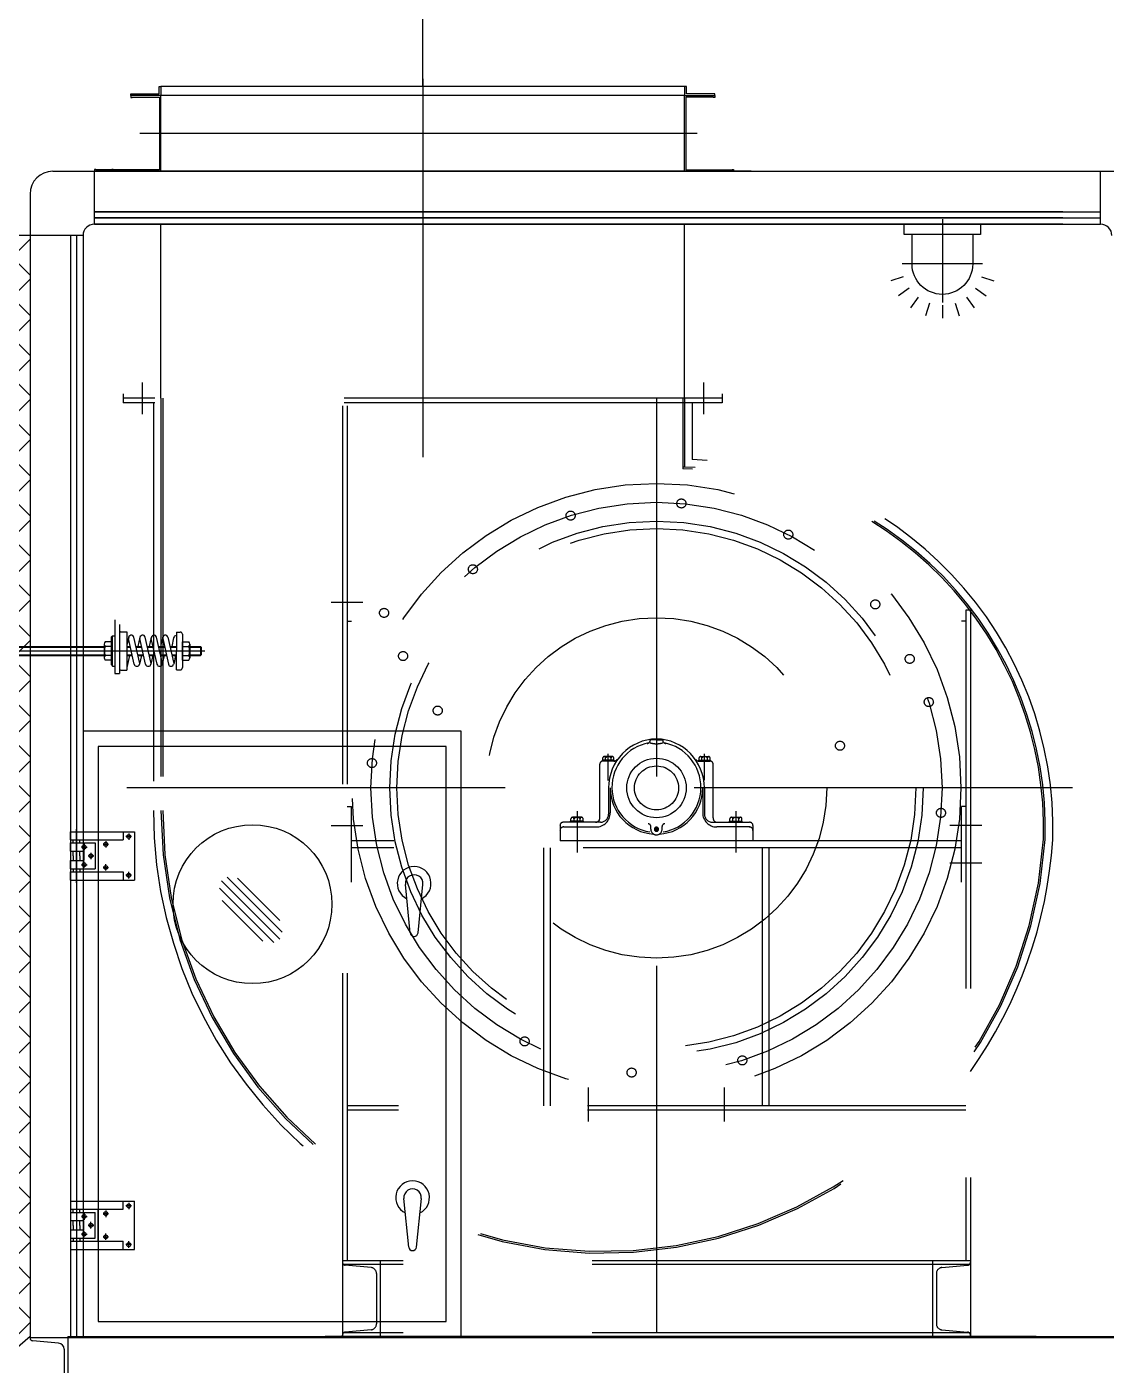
# Model space of a CAD drawing. Header units: millimetres. Extents: x -86 to 11742, y 5229 to 11464.
# Drawn here: x 8657.87 to 8676.28, y 5397.24 to 5420.06 of the extents above; entities that cross this region are included whole.
import ezdxf
from ezdxf.lldxf.tags import DXFTag

# ---------------------------------------------------------------- set-up
doc = ezdxf.new("R2010")
doc.units = ezdxf.units.MM
doc.header["$LTSCALE"] = 5
doc.linetypes.add('HIDDENX2', pattern=[0.75, 0.5, -0.25])
doc.layers.add('2', color=2, linetype='CONTINUOUS')
doc.layers.add('NARA', color=8, linetype='CONTINUOUS')
tags = doc.linetypes.add('H2', pattern=[1, 0.6, -0.4]).pattern_tags.tags
tags[6:7] = [DXFTag(74, 4), DXFTag(75, 0), DXFTag(340, '0'), DXFTag(46, 1.0), DXFTag(50, 0.0), DXFTag(44, 0.0), DXFTag(45, 0.0)]
tags[4:5] = [DXFTag(74, 4), DXFTag(75, 0), DXFTag(340, '0'), DXFTag(46, 1.0), DXFTag(50, 0.0), DXFTag(44, 0.0), DXFTag(45, 0.0)]

# ---------------------------------------------------------------- blocks, each defined once
blk = doc.blocks.new('AHU2')
at = {"layer": '2', "lineweight": 0}
h = blk.add_hatch(dxfattribs=at)
h.set_pattern_fill('ANSI37', color=5, scale=300, style=0)
h.set_pattern_definition([(45, (-9166.483, -2604.373), (-26.5165, 26.5165), []), (135, (-9166.483, -2604.373), (-26.5165, -26.5165), [])])
h.paths.add_polyline_path([(607, 1889.9), (457, 1889.9), (457, 303), (607, 434.9)])
at = {"layer": '2', "color": 5, "linetype": 'HIDDENX2', "ltscale": 200}
for p, q in [((1126, 2096.9), (1126, 1572.8)), ((780, 1674.9), (780, 1904.9)), ((1472, 1674.9), (1472, 1904.9)), ((730, 1680.9), (730, 1668.9)), ((755, 1695.9), (755, 1653.9)), ((1497, 1695.9), (1497, 1653.9)), ((1522, 1680.9), (1522, 1668.9)), ((1522, 1674.9), (730, 1674.9)), ((1522, 1668.9), (730, 1668.9)), ((770, 1668.9), (770, 1129.9)), ((780, 1674.9), (780, 1129.9)), ((782.3, 1674.9), (782.3, 1129.9)), ((1020, 1664.9), (1020, 434.9)), ((1026, 1664.9), (1026, 534.9)), ((1435, 1674.9), (1435, 439.9)), ((1469.7, 1674.9), (1469.7, 1583.9)), ((1472, 1674.9), (1472, 1583.9)), ((1482, 1668.9), (1482, 1593.8)), ((1472, 1583.9), (1469.7, 1583.9)), ((1469.7, 1583.9), (1469.7, 1581.6)), ((1005, 1405.4), (1047, 1405.4)), ((1026, 1380.4), (1032, 1380.4)), ((1844, 1380.4), (1838, 1380.4)), ((1844, 1394.9), (1844, 534.9)), ((1850, 1394.9), (1844, 1394.9)), ((1850, 1394.9), (1850, 534.9)), ((1426.5, 1223), (1426.5, 1222.5)), ((1435, 1223.6), (1427.1, 1223.6)), ((1435, 1223.6), (1442.9, 1223.6)), ((1443.5, 1223), (1443.5, 1222.5)), ((1371.3, 1169.8), (1371.3, 1205)), ((1498.6, 1170.3), (1498.6, 1205)), ((1360.2, 1120.2), (1360.2, 1191.5)), ((1379, 1196.5), (1363.6, 1196.5)), ((1363.6, 1195.4), (1363.6, 1196.5)), ((1378.7, 1195.4), (1364, 1195.4)), ((1364.1, 1196.5), (1364.1, 1199.5)), ((1376.8, 1201.3), (1365.9, 1201.3)), ((1367.7, 1196.5), (1367.7, 1199.5)), ((1371.3, 1196.5), (1370.2, 1195.4)), ((1371.9, 1196.5), (1370.8, 1195.4)), ((1375, 1196.5), (1375, 1199.5)), ((1378.6, 1196.5), (1378.6, 1199.5)), ((1379, 1195.4), (1379, 1196.5)), ((1490.9, 1195.4), (1490.9, 1196.5)), ((1490.9, 1196.5), (1506.3, 1196.5)), ((1491.3, 1195.4), (1506, 1195.4)), ((1491.4, 1196.5), (1491.4, 1199.5)), ((1493.2, 1201.3), (1504.1, 1201.3)), ((1495, 1196.5), (1495, 1199.5)), ((1498.1, 1196.5), (1499.2, 1195.4)), ((1498.6, 1196.5), (1499.8, 1195.4)), ((1502.3, 1196.5), (1502.3, 1199.5)), ((1505.9, 1196.5), (1505.9, 1199.5)), ((1506.3, 1195.4), (1506.3, 1196.5)), ((1509.8, 1120.2), (1509.8, 1191.5)), ((1984.9, 1159.9), (727, 1159.9)), ((1371.6, 1159.9), (1371.6, 1125.2)), ((1373.9, 1159.9), (1373.9, 1134.1)), ((1496.1, 1159.9), (1496.1, 1127)), ((1498.4, 1159.9), (1498.4, 1125.2)), ((1026, 1135.4), (1032, 1135.4)), ((1032, 1035.4), (1032, 1135.4)), ((1373.9, 1134.1), (1373.9, 1127)), ((1838, 1035.4), (1838, 1135.4)), ((1844, 1135.4), (1838, 1135.4)), ((1361, 1114.6), (1312, 1114.6)), ((1321.5, 1114.6), (1321.5, 1115.8)), ((1338.5, 1115.8), (1321.5, 1115.8)), ((1322, 1115.8), (1322, 1119.1)), ((1336, 1121.1), (1324, 1121.1)), ((1326, 1115.8), (1326, 1119.1)), ((1330, 1115.8), (1328.7, 1114.6)), ((1330.6, 1115.8), (1329.3, 1114.6)), ((1330, 1129.3), (1330, 1074.6)), ((1334, 1115.8), (1334, 1119.1)), ((1337.9, 1115.8), (1337.9, 1119.1)), ((1338.5, 1114.6), (1338.5, 1115.8)), ((1509, 1114.6), (1558, 1114.6)), ((1531.5, 1115.8), (1548.5, 1115.8)), ((1531.5, 1114.6), (1531.5, 1115.8)), ((1532, 1115.8), (1532, 1119.1)), ((1534, 1121.1), (1546, 1121.1)), ((1536, 1115.8), (1536, 1119.1)), ((1539.4, 1115.8), (1540.7, 1114.6)), ((1540, 1129.3), (1540, 1074.6)), ((1540, 1115.8), (1541.3, 1114.6)), ((1544, 1115.8), (1544, 1119.1)), ((1548, 1115.8), (1548, 1119.1)), ((1548.5, 1114.6), (1548.5, 1115.8)), ((1005, 1110.4), (1047, 1110.4)), ((1307.5, 1110.1), (1307.5, 1089.9)), ((1312.5, 1108.3), (1312, 1108.3)), ((1312.5, 1108.3), (1355.2, 1108.3)), ((1427.6, 1105.3), (1427.6, 1108.9)), ((1433.4, 1106.9), (1435, 1105.3)), ((1435, 1105.3), (1433.4, 1103.7)), ((1436.6, 1106.9), (1435, 1105.3)), ((1435, 1105.3), (1436.6, 1103.7)), ((1442.4, 1105.3), (1442.4, 1108.9)), ((1557.5, 1108.3), (1514.8, 1108.3)), ((1557.5, 1108.3), (1558, 1108.3)), ((1562.5, 1110.1), (1562.5, 1089.9)), ((1865, 1110.4), (1823, 1110.4)), ((1838, 1089.9), (1032, 1089.9)), ((1838, 1080.9), (1032, 1080.9)), ((1286, 739.9), (1286, 1080.9)), ((1295, 739.9), (1295, 1080.9)), ((1562.5, 1089.9), (1307.5, 1089.9)), ((1575, 739.9), (1575, 1080.9)), ((1584, 739.9), (1584, 1080.9)), ((1865, 1060.4), (1823, 1060.4)), ((1345, 718.9), (1345, 763.9)), ((1525, 718.9), (1525, 763.9)), ((1844, 739.9), (1026, 739.9)), ((1844, 733.9), (1026, 733.9)), ((1850, 534.9), (1020, 534.9)), ((1020, 534.9), (1020, 533)), ((1070, 534.9), (1070, 434.9)), ((1800, 534.9), (1800, 434.9)), ((1850, 534.9), (1850, 533)), ((1850, 534.9), (1850, 434.9)), ((1850, 529.9), (1020, 529.9)), ((1057.7, 526), (1023.6, 529)), ((1065, 518.1), (1065, 451.7)), ((1805, 518.1), (1805, 451.7)), ((1812.3, 526), (1846.3, 529)), ((1057.7, 443.7), (1023.6, 440.7)), ((1812.3, 443.7), (1846.3, 440.7)), ((1850, 439.9), (1020, 439.9)), ((1020, 434.9), (1020, 436.7)), ((1850, 434.9), (1020, 434.9)), ((1082, 434.9), (1842, 434.9)), ((1850, 434.9), (1850, 436.7))]:
    blk.add_line(p, q, dxfattribs=at)
at = {"layer": '2'}
for p, q in [((740, 2077.4), (777.5, 2077.4)), ((740, 2074.9), (740, 2077.4)), ((780, 2074.9), (740, 2074.9)), ((780, 2074.9), (740, 2074.9)), ((740, 2074.9), (740, 2072.4)), ((740, 2072.4), (742, 2072.4)), ((742, 2072.9), (778, 2072.9)), ((742, 2072.4), (742, 2072.9)), ((777.5, 2086.9), (780, 2086.9)), ((777.5, 2077.4), (777.5, 2086.9)), ((778, 2072.9), (778, 1976.9)), ((1472, 2086.9), (780, 2086.9)), ((780, 2086.9), (780, 2074.9)), ((1472, 2074.9), (780, 2074.9)), ((780, 1974.9), (780, 2074.9)), ((1472, 2086.9), (1472, 2074.9)), ((1474.5, 2086.9), (1472, 2086.9)), ((1472, 1974.9), (1472, 2074.9)), ((1472, 2074.9), (1512, 2074.9)), ((1472, 2074.9), (1512, 2074.9)), ((1474, 2072.9), (1474, 1976.9)), ((1510, 2072.9), (1474, 2072.9)), ((1474.5, 2077.4), (1474.5, 2086.9)), ((1512, 2077.4), (1474.5, 2077.4)), ((1510, 2072.4), (1510, 2072.9)), ((1512, 2072.4), (1510, 2072.4)), ((1512, 2074.9), (1512, 2077.4)), ((1512, 2074.9), (1512, 2072.4)), ((1489, 2024.9), (752, 2024.9)), ((637, 1974.9), (2077, 1974.9)), ((694, 1977.4), (692, 1977.4)), ((692, 1977.4), (692, 1974.9)), ((692, 1904.9), (692, 1974.9)), ((692, 1904.9), (692, 1974.9)), ((694, 1976.9), (694, 1977.4)), ((755, 1976.9), (694, 1976.9)), ((717, 1977.4), (715, 1977.4)), ((715, 1977.4), (715, 1974.9)), ((715, 1974.9), (780, 1974.9)), ((717, 1976.9), (717, 1977.4)), ((778, 1976.9), (717, 1976.9)), ((1537, 1974.9), (1472, 1974.9)), ((1474, 1976.9), (1535, 1976.9)), ((1535, 1977.4), (1537, 1977.4)), ((1535, 1976.9), (1535, 1977.4)), ((1537, 1977.4), (1537, 1974.9)), ((2022, 1904.9), (2022, 1974.9)), ((692, 1904.9), (2022, 1904.9)), ((1972, 1904.9), (692, 1904.9)), ((607, 1889.9), (457, 1889.9)), ((677, 1889.9), (607, 1889.9)), ((677, 1889.9), (677, 434.9)), ((1761.3, 1835.6), (1744.7, 1830.2)), ((1864.5, 1835.6), (1881.1, 1830.2)), ((1769, 1820.5), (1754.9, 1810.2)), ((1781, 1808.5), (1770.7, 1794.3)), ((1844.8, 1808.5), (1855.1, 1794.3)), ((1856.8, 1820.5), (1870.9, 1810.2)), ((1796.1, 1800.8), (1790.7, 1784.1)), ((1812.9, 1798.1), (1812.9, 1780.6)), ((1829.7, 1800.8), (1835.1, 1784.1)), ((719.1, 1382), (719.1, 1311)), ((725.1, 1376), (725.1, 1311)), ((726.9, 1366.4), (735, 1366.4)), ((735, 1366.4), (735, 1315.6)), ((800.5, 1366), (805.5, 1366)), ((800.5, 1366), (800.5, 1341.3)), ((808.5, 1363), (808.5, 1319)), ((358.9, 1347), (705, 1347)), ((358.9, 1346), (705, 1346)), ((705, 1350), (705, 1332)), ((714.6, 1353), (706.4, 1353)), ((714.6, 1347), (706.4, 1347)), ((714.6, 1359.5), (716.1, 1361)), ((714.6, 1322.5), (714.6, 1359.5)), ((716.1, 1361), (719.1, 1361)), ((716.1, 1321), (716.1, 1361)), ((737.4, 1359.4), (735, 1348.5)), ((735, 1347), (739.6, 1347)), ((735, 1346), (739.8, 1346)), ((744.8, 1323.6), (737.3, 1357.4)), ((752, 1324.3), (744.3, 1359)), ((746.9, 1347), (754.6, 1347)), ((747.2, 1346), (754.8, 1346)), ((752.3, 1359), (749.6, 1347)), ((759.8, 1323.6), (752.3, 1357.4)), ((767, 1324.3), (759.3, 1359)), ((762, 1347), (769.6, 1347)), ((762.2, 1346), (769.8, 1346)), ((767.3, 1359), (764.6, 1347)), ((774.8, 1323.6), (767.3, 1357.4)), ((782, 1324.3), (774.3, 1359)), ((777, 1347), (784.6, 1347)), ((777.2, 1346), (784.8, 1346)), ((782.3, 1359), (779.6, 1347)), ((782.3, 1357.4), (789.8, 1323.6)), ((789.3, 1359), (797, 1324.4)), ((792, 1347), (800.5, 1347)), ((792.2, 1346), (800.5, 1346)), ((796.7, 1358.3), (794.4, 1347)), ((808.5, 1353), (816.8, 1353)), ((808.5, 1329), (808.5, 1353)), ((808.5, 1347), (816.8, 1347)), ((818.1, 1350), (818.1, 1332)), ((818.1, 1347), (832.1, 1347)), ((818.1, 1346), (833.1, 1346)), ((832.1, 1347), (833.1, 1346)), ((832.1, 1347), (832.1, 1335)), ((833.1, 1346), (833.1, 1336)), ((302.2, 1341), (838, 1341)), ((358.9, 1336), (705, 1336)), ((358.9, 1335), (705, 1335)), ((714.6, 1335), (706.4, 1335)), ((714.6, 1329), (706.4, 1329)), ((735, 1336), (742, 1336)), ((735, 1335), (742.2, 1335)), ((738.5, 1335), (735, 1319.1)), ((749.4, 1336), (757, 1336)), ((749.6, 1335), (757.2, 1335)), ((754.3, 1335), (751.8, 1323.6)), ((764.4, 1336), (772, 1336)), ((764.6, 1335), (772.3, 1335)), ((769.3, 1335), (766.8, 1323.6)), ((779.4, 1336), (787.1, 1336)), ((779.6, 1335), (787.3, 1335)), ((784.4, 1335), (781.8, 1323.6)), ((794.4, 1336), (800.5, 1336)), ((794.7, 1335), (800.5, 1335)), ((799.2, 1335), (796.9, 1323.6)), ((800.5, 1316), (800.5, 1341.3)), ((808.5, 1335), (816.8, 1335)), ((808.5, 1329), (816.8, 1329)), ((818.1, 1336), (833.1, 1336)), ((818.1, 1335), (832.1, 1335)), ((832.1, 1335), (833.1, 1336)), ((714.6, 1322.5), (716.1, 1321)), ((716.1, 1321), (719.1, 1321)), ((719.1, 1311), (725.1, 1311)), ((726.9, 1315.6), (735, 1315.6)), ((800.5, 1316), (805.5, 1316)), ((607, 434.9), (607, 433)), ((644.7, 426), (610.6, 429)), ((657, 434.9), (657, 334.9)), ((1937, 434.9), (997, 434.9)), ((652, 418.1), (652, 351.7))]:
    blk.add_line(p, q, dxfattribs=at)
at = {"layer": '2', "color": 0, "linetype": 'Continuous'}
for p, q in [((1560, 1974.9), (692, 1974.9)), ((2757, 433), (607, 433))]:
    blk.add_line(p, q, dxfattribs=at)
at = {"layer": '2', "linetype": 'Continuous'}
for p, q in [((607, 1944.9), (607, 434.9)), ((607, 1755.9), (607, 434.9)), ((607, 434.9), (457, 304.9)), ((657, 434.9), (2757, 434.9))]:
    blk.add_line(p, q, dxfattribs=at)
at = {"layer": '2', "color": 5}
for p, q in [((692, 1921.4), (2022, 1921.4)), ((1972, 1921.4), (692, 1921.4)), ((692, 1913.4), (2022, 1913.4)), ((1972, 1913.4), (692, 1913.4)), ((660.5, 1889.9), (660.5, 434.9)), ((668.5, 1889.9), (668.5, 434.9))]:
    blk.add_line(p, q, dxfattribs=at)
at = {"layer": '2', "color": 1}
for p, q in [((1812.9, 1911.8), (1812.9, 1801.4)), ((1866, 1852.4), (1759.9, 1852.4))]:
    blk.add_line(p, q, dxfattribs=at)
at = {"layer": '2', "linetype": 'ByBlock'}
for p, q in [((1177, 1234.9), (677, 1234.9)), ((677, 1234.9), (677, 434.9)), ((1177, 434.9), (1177, 1234.9)), ((1157, 1214.9), (697, 1214.9)), ((697, 1214.9), (697, 454.9)), ((1157, 454.9), (1157, 1214.9)), ((929.2, 955.5), (857.4, 1027.3)), ((937.1, 959.9), (860.1, 1037)), ((940.2, 969.2), (867.7, 1041.8)), ((937.3, 984.5), (881.2, 1040.6)), ((1109.6, 968.4), (1103.2, 1032.4)), ((1119.9, 968.4), (1126.3, 1032.4)), ((914.9, 957.5), (861.1, 1011.3)), ((1107.5, 553.1), (1101.1, 617.2)), ((1117.8, 553.1), (1124.2, 617.2)), ((697, 454.9), (1157, 454.9)), ((677, 434.9), (1177, 434.9))]:
    blk.add_line(p, q, dxfattribs=at)
at = {"layer": '2', "color": 2, "linetype": 'ByBlock'}
for p, q in [((660.3, 1102.1), (745.1, 1102.1)), ((660.3, 1091.2), (660.3, 1102.1)), ((730.2, 1102.1), (730.2, 1091.2)), ((745.1, 1102.1), (745.1, 1038.1)), ((660.3, 1091.2), (730.2, 1091.2)), ((660.3, 1087.2), (693.2, 1087.2)), ((660.3, 1076.3), (660.3, 1087.2)), ((663.9, 1087.2), (663.9, 1091.2)), ((672.7, 1087.2), (672.7, 1091.2)), ((693.2, 1087.2), (693.2, 1053)), ((697, 1091.2), (697, 1049)), ((660.3, 1076.3), (678.2, 1076.3)), ((660.3, 1053), (660.3, 1063.9)), ((660.3, 1063.9), (678.2, 1063.9)), ((663.9, 1070.4), (663.9, 1076.3)), ((663.9, 1070.4), (663.9, 1063.9)), ((672.7, 1070.4), (672.7, 1076.3)), ((672.7, 1070.4), (672.7, 1063.9)), ((678.2, 1076.3), (678.2, 1063.9)), ((660.3, 1053), (693.2, 1053)), ((660.3, 1049), (730.2, 1049)), ((660.3, 1038.1), (660.3, 1049)), ((663.9, 1053), (663.9, 1049)), ((672.7, 1053), (672.7, 1049)), ((730.2, 1049), (730.2, 1038.1)), ((660.3, 1038.1), (745.1, 1038.1)), ((660.3, 613.9), (745.1, 613.9)), ((660.3, 613.9), (660.3, 603)), ((660.3, 603), (730.2, 603)), ((663.9, 599), (663.9, 603)), ((672.7, 599), (672.7, 603)), ((697, 560.8), (697, 603)), ((730.2, 603), (730.2, 613.9)), ((745.1, 549.9), (745.1, 613.9)), ((660.3, 599), (693.2, 599)), ((660.3, 599), (660.3, 588.1)), ((660.3, 588.1), (678.2, 588.1)), ((663.9, 581.6), (663.9, 588.1)), ((672.7, 581.6), (672.7, 588.1)), ((678.2, 575.7), (678.2, 588.1)), ((693.2, 564.8), (693.2, 599)), ((660.3, 575.7), (660.3, 564.8)), ((660.3, 575.7), (678.2, 575.7)), ((663.9, 581.6), (663.9, 575.7)), ((672.7, 581.6), (672.7, 575.7)), ((660.3, 564.8), (693.2, 564.8)), ((660.3, 560.8), (730.2, 560.8)), ((660.3, 560.8), (660.3, 549.9)), ((660.3, 549.9), (745.1, 549.9)), ((663.9, 564.8), (663.9, 560.8)), ((672.7, 564.8), (672.7, 560.8)), ((730.2, 549.9), (730.2, 560.8))]:
    blk.add_line(p, q, dxfattribs=at)
at = {"layer": '2', "color": 1, "linetype": 'ByBlock'}
for p, q in [((668.3, 1034.7), (668.3, 1105.4)), ((737.4, 1099.8), (737.4, 1091.3)), ((674.9, 1081.8), (682.3, 1081.8)), ((678.4, 1085.9), (678.4, 1077.4)), ((703.5, 1085.4), (710.9, 1085.4)), ((707, 1089.5), (707, 1081)), ((740.9, 1095.7), (733.6, 1095.7)), ((678.4, 1054.3), (678.4, 1062.8)), ((684, 1070.1), (691.3, 1070.1)), ((687.5, 1074.2), (687.5, 1065.7)), ((674.9, 1058.4), (682.3, 1058.4)), ((703.5, 1054.7), (710.9, 1054.7)), ((707, 1050.6), (707, 1059.2)), ((740.9, 1044.5), (733.6, 1044.5)), ((737.4, 1040.4), (737.4, 1048.9)), ((668.3, 617.3), (668.3, 546.6)), ((740.9, 607.5), (733.6, 607.5)), ((737.4, 611.6), (737.4, 603.1)), ((674.9, 593.6), (682.3, 593.6)), ((678.4, 597.7), (678.4, 589.2)), ((687.5, 577.8), (687.5, 586.3)), ((703.5, 597.3), (710.9, 597.3)), ((707, 601.4), (707, 592.8)), ((674.9, 570.2), (682.3, 570.2)), ((678.4, 566.1), (678.4, 574.6)), ((684, 581.9), (691.3, 581.9)), ((703.5, 566.6), (710.9, 566.6)), ((707, 562.5), (707, 571)), ((740.9, 556.3), (733.6, 556.3)), ((737.4, 552.2), (737.4, 560.7))]:
    blk.add_line(p, q, dxfattribs=at)
at = {"layer": '2', "color": 2, "linetype": 'H2'}
blk.add_lwpolyline([(1762.6, 1891.6), (1762.6, 1904.9), (1863.2, 1904.9), (1863.2, 1891.6)], close=True, dxfattribs=at)
blk.add_lwpolyline([(1853, 1891.6), (1853, 1852.4, -1), (1772.8, 1852.4), (1772.8, 1891.6)], format="xyb", dxfattribs=at)
at = {"layer": '2', "color": 5, "linetype": 'HIDDENX2', "ltscale": 200}
for points in [[(1435, 1103.7), (1433.4, 1103.7), (1433.4, 1106.9)], [(1433.4, 1106.9), (1435, 1106.9)], [(1436.6, 1106.9), (1435, 1106.9)], [(1435, 1103.7), (1436.6, 1103.7), (1436.6, 1106.9)]]:
    blk.add_lwpolyline(points, dxfattribs=at)
for centre, radius in [((1435, 1159.9), 402.5), ((1467.9, 1535.9), 6), ((1435, 1159.9), 377.5), ((1321.5, 1519.9), 6), ((1435, 1159.9), 352.5), ((1435, 1159.9), 343), ((1609.3, 1494.7), 6), ((1192.3, 1449), 6), ((1724.2, 1402.5), 6), ((1075, 1391.3), 6), ((1435, 1159.9), 225), ((1100.1, 1334.2), 6), ((1769.8, 1330.5), 6), ((1795, 1273.4), 6), ((1145.8, 1262.2), 6), ((1677.6, 1215.7), 6), ((1058.9, 1192.8), 6), ((1435, 1159.9), 39.3), ((1435, 1159.9), 29.1), ((1811.1, 1127), 6), ((1260.7, 825), 6), ((1548.5, 799.8), 6), ((1402.1, 783.8), 6)]:
    blk.add_circle(centre, radius, dxfattribs=at)
at = {"layer": '2', "color": 2, "linetype": 'ByBlock'}
for centre in [(737.4, 1095.7), (678.4, 1081.8), (707, 1085.4), (687.5, 1070.1), (678.4, 1058.4), (707, 1054.7), (737.4, 1044.5), (737.4, 607.5), (678.4, 593.6), (687.5, 581.9), (707, 597.3), (678.4, 570.2), (707, 566.6), (737.4, 556.3)]:
    blk.add_circle(centre, 2.54, dxfattribs=at)
at = {"layer": '2', "linetype": 'ByBlock'}
blk.add_circle((901, 1006.3), 105, dxfattribs=at)
at = {"layer": '2'}
for centre, radius, start, end in [((637, 1944.9), 30, 90, 180), ((692, 1889.9), 15, 90, 180), ((2022, 1889.9), 15, 0, 90), ((726.9, 1364.6), 1.78, 90, 180), ((805.5, 1363), 3, 0, 90), ((709, 1350), 3.98, 131.1242, 228.8758), ((726.4, 1339.5), 21.3, 159.396, 175.9641), ((740.8, 1358.2), 3.6, 12.5037, 192.5037), ((755.8, 1358.2), 3.6, 12.5037, 192.5037), ((770.8, 1358.2), 3.6, 12.5037, 192.5037), ((785.8, 1358.2), 3.6, 12.5037, 192.5037), ((800.3, 1357.6), 3.6, 85.5617, 168.404), ((814.2, 1350), 3.98, 311.1242, 48.8758), ((796.8, 1339.5), 21.3, 4.0359, 20.604), ((709, 1332), 3.98, 131.1242, 228.8758), ((726.4, 1342.5), 21.3, 184.0359, 200.604), ((796.8, 1342.5), 21.3, 339.396, 355.9641), ((814.2, 1332), 3.98, 311.1242, 48.8758), ((726.9, 1317.3), 1.78, 180, 270), ((748.3, 1324.3), 3.6, 192.5037, 347.4963), ((763.3, 1324.3), 3.6, 192.5037, 347.4963), ((778.3, 1324.3), 3.6, 192.5037, 347.4963), ((793.3, 1324.3), 3.6, 192.5037, 348.2397), ((805.5, 1319), 3, 270, 0), ((611, 433), 4, 180, 265), ((644, 418.1), 8, 0, 85)]:
    blk.add_arc(centre, radius, start, end, dxfattribs=at)
at = {"layer": '2', "color": 5, "linetype": 'HIDDENX2', "ltscale": 200}
for centre, radius, start, end in [((1472, 1106.9), 487, 358.1965, 88.8234), ((1472, 1106.9), 477, 358.1965, 90.2763), ((1472, 1106.9), 474.7, 358.1965, 90.2776), ((1436.4, 1160.1), 64.7, 91.2235, 180.2051), ((1422.8, 1222.5), 3.75, 270, 0), ((1427.1, 1223), 0.587, 90, 180), ((1433.6, 1160.1), 64.7, 359.7949, 88.7765), ((1442.9, 1223), 0.587, 0, 90), ((1447.2, 1222.5), 3.75, 180, 270), ((1435.9, 1160.7), 59.8, 100.5686, 260.6884), ((1435.1, 1246), 27.7, 252.3747, 269.7481), ((1434.9, 1246), 27.7, 270.2519, 287.6253), ((1434, 1160.7), 59.8, 279.3116, 79.4314), ((1364, 1191.5), 3.83, 90, 180), ((1365.9, 1199.5), 1.81, 0, 180), ((1371.3, 1196.8), 4.53, 36.8699, 143.1301), ((1376.8, 1199.5), 1.81, 0, 180), ((1378.7, 1200.5), 5.16, 270, 325.2338), ((1491.3, 1200.5), 5.16, 214.7662, 270), ((1493.2, 1199.5), 1.81, 0, 180), ((1498.6, 1196.8), 4.53, 36.8699, 143.1301), ((1504.1, 1199.5), 1.81, 0, 180), ((1506, 1191.5), 3.83, 0, 90), ((1435, 1159.9), 61.1, 180, 266.3269), ((1435, 1159.9), 61.1, 273.6731, 0), ((1365, 1129.9), 595, 180, 234.5613), ((1365, 1129.9), 585, 180, 356.2744), ((1365, 1129.9), 582.7, 180, 356.2744), ((1312, 1110.1), 4.53, 90, 180), ((1324, 1119.1), 1.99, 0, 180), ((1330, 1116.1), 4.98, 36.8699, 143.1301), ((1336, 1119.1), 1.99, 0, 180), ((1354.6, 1120.2), 5.57, 270, 0), ((1355.2, 1127), 18.7, 270, 0), ((1361, 1125.2), 10.6, 270, 0), ((1514.8, 1127), 18.7, 180, 270), ((1509, 1125.2), 10.6, 180, 270), ((1515.4, 1120.2), 5.57, 180, 270), ((1534, 1119.1), 1.99, 0, 180), ((1540, 1116.1), 4.98, 36.8699, 143.1301), ((1546, 1119.1), 1.99, 0, 180), ((1558, 1110.1), 4.53, 0, 90), ((1312, 1103.8), 4.53, 90, 180), ((1424, 1108.9), 3.57, 0, 90), ((1435, 1105.3), 7.42, 180, 270), ((1431, 1097.6), 1.28, 62.6273, 86.3269), ((1435, 1105.3), 2.72, 90, 270), ((1435, 1105.3), 2.25, 90, 270), ((1435, 1105.3), 2.72, 270, 90), ((1435, 1105.3), 2.25, 270, 90), ((1435, 1105.3), 7.42, 270, 0), ((1439, 1097.6), 1.28, 93.6731, 117.3727), ((1446, 1108.9), 3.57, 90, 180), ((1558, 1103.8), 4.53, 0, 90), ((1365, 1129.9), 595, 324.5998, 356.2744), ((1024, 533), 4, 180, 265), ((1846, 533), 4, 275, 0), ((1057, 518.1), 8, 0, 85), ((1813, 518.1), 8, 95, 180), ((1057, 451.7), 8, 275, 0), ((1813, 451.7), 8, 180, 265), ((1024, 436.7), 4, 95, 180), ((1846, 436.7), 4, 0, 85)]:
    blk.add_arc(centre, radius, start, end, dxfattribs=at)
at = {"layer": '2', "linetype": 'ByBlock'}
for centre, radius, start, end in [((1114.7, 1033.6), 22.3, 295.6773, 244.3227), ((1114.7, 1033.6), 11.6, 354.2718, 185.7282), ((1114.7, 968.9), 5.17, 185.7282, 354.2718), ((1112.6, 618.3), 22.3, 295.6773, 244.3227), ((1112.6, 618.3), 11.6, 354.2718, 185.7282), ((1112.6, 553.6), 5.17, 185.7282, 354.2718)]:
    blk.add_arc(centre, radius, start, end, dxfattribs=at)

msp = doc.modelspace()

# ---------------------------------------------------------------- linework, layer by layer
at = {"layer": 'NARA', "color": 8}
msp.add_line((8664.621, 5419.039), (8664.621, 5425.075), dxfattribs=at)

# ---------------------------------------------------------------- block references
at = {"layer": 'NARA', "color": 8, "xscale": 0.0129024000008901, "yscale": 0.0129024000008901, "zscale": 0.0129024000008901}
msp.add_blockref('AHU2', (8650.093, 5392.114), dxfattribs=at)

doc.saveas('drawing.dxf')
